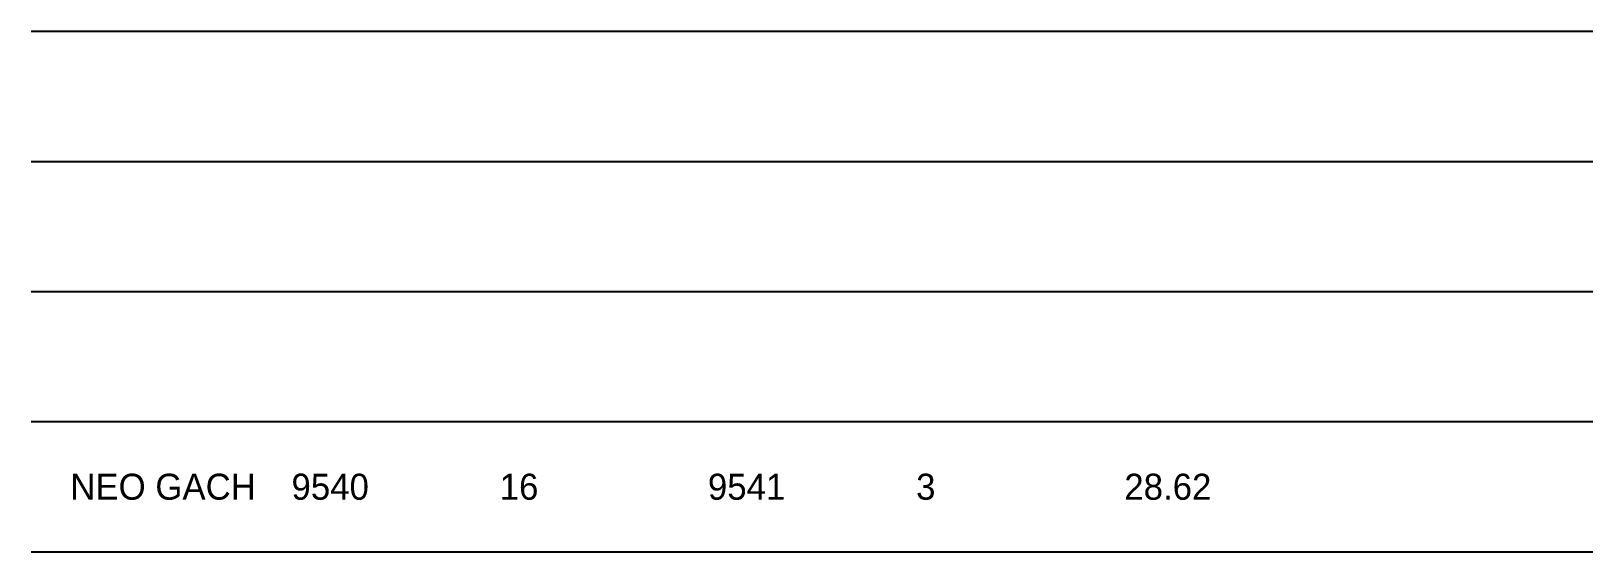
# Model space of a CAD drawing. Header units: metres. Extents: x 0 to 12, y 0 to 4.
import ezdxf

# ---------------------------------------------------------------- set-up
doc = ezdxf.new("R2010")
doc.units = ezdxf.units.M

# ---------------------------------------------------------------- blocks, each defined once
blk = doc.blocks.new('HANG')

msp = doc.modelspace()

# ---------------------------------------------------------------- linework, layer by layer
for p, q in [((0, 4), (12, 4)), ((0, 3), (12, 3)), ((0, 2), (12, 2)), ((0, 1), (12, 1)), ((0, 0), (12, 0))]:
    msp.add_line(p, q)

# ---------------------------------------------------------------- block references
ref = msp.add_blockref('HANG', (2, 0.4))
ref.add_attrib('S0', '9540', (2, 0.4), dxfattribs={"height": 0.2})
ref.add_attrib('S1', '16', (3.6, 0.4), dxfattribs={"height": 0.2})
ref.add_attrib('S2', '9541', (5.2, 0.4), dxfattribs={"height": 0.2})
ref.add_attrib('S3', '3', (6.8, 0.4), dxfattribs={"height": 0.2})
ref.add_attrib('S4', '28.62', (8.4, 0.4), dxfattribs={"height": 0.2})

# ---------------------------------------------------------------- texts
msp.add_text('NEO GACH', height=0.2).set_placement((0.3, 0.4))

doc.saveas('drawing.dxf')
